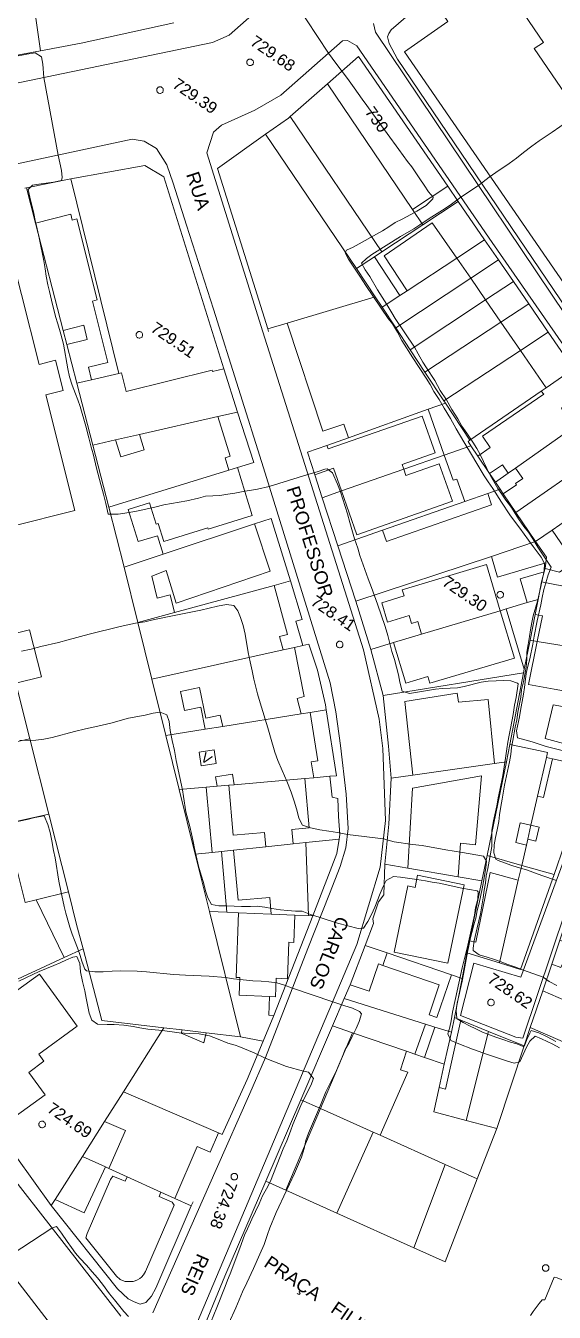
# Model space of a CAD drawing. Header units: metres. Extents: x 322294 to 7190115, y 7390841 to 10157759.
# Drawn here: x 322572.3 to 322652.3, y 7393052.7 to 7393247.5 of the extents above; entities that cross this region are included whole.
import ezdxf
from ezdxf.enums import TextEntityAlignment as Align

# ---------------------------------------------------------------- set-up
doc = ezdxf.new("R2010")
doc.units = ezdxf.units.M
doc.layers.get('0').update_dxf_attribs({"lineweight": 18})
for name, color, linetype, lineweight in [('100_SIST_VIARIO_MEIO_FIO', 1, 'Continuous', 18), ('106_PRACAS_PARQUES_TOP', 7, 'Continuous', 18), ('168_P_SIMP_PARALE_TOP', 7, 'Continuous', 18), ('206_MURO_E_MURO_ARRIMO', 7, 'Continuous', 18), ('214_PROJ_BEIRAL_EDIF', 10, 'Continuous', 18), ('600_CURVA_MESTRA', 14, 'Continuous', 18), ('602_CURVA_MESTRA_TOP', 24, 'Continuous', 18), ('604_CURVA_INTERM', 7, 'Continuous', 18), ('606_PTO_COTADO', 7, 'Continuous', 18), ('608_PTO_COTADO_INTERVIA', 1, 'Continuous', 18), ('624_SEGM_CURVA_MESTRA', 14, 'Continuous', 18)]:
    doc.layers.add(name, color=color, linetype=linetype, lineweight=lineweight)
doc.styles.add('Style-Arial', font='arial.ttf', dxfattribs={"height": 1.75})

# ---------------------------------------------------------------- blocks, each defined once
blk = doc.blocks.new('SP09')
at = {"color": 0, "linetype": 'Continuous'}
blk.add_lwpolyline([(-0.03, -0.51), (-0.14, -0.49), (-0.24, -0.46), (-0.31, -0.42), (-0.35, -0.39), (-0.42, -0.31), (-0.47, -0.24), (-0.51, -0.15), (-0.52, -0.09), (-0.52, 0.03), (-0.51, 0.11), (-0.48, 0.2), (-0.44, 0.27), (-0.4, 0.33), (-0.32, 0.39), (-0.23, 0.44), (-0.15, 0.48), (-0.1, 0.48), (-0.03, 0.48), (0.08, 0.48), (0.19, 0.44), (0.27, 0.4), (0.35, 0.32), (0.41, 0.23), (0.46, 0.11), (0.48, 0.03), (0.48, -0.03), (0.47, -0.08), (0.44, -0.21), (0.38, -0.3), (0.31, -0.38), (0.23, -0.44), (0.1, -0.49), (0.02, -0.51)], close=True, dxfattribs=at)
blk = doc.blocks.new('SP10')
at = {"color": 0, "linetype": 'Continuous'}
blk.add_lwpolyline([(-0.03, -0.51), (-0.14, -0.49), (-0.24, -0.46), (-0.31, -0.42), (-0.35, -0.39), (-0.42, -0.31), (-0.47, -0.24), (-0.51, -0.15), (-0.52, -0.09), (-0.52, 0.03), (-0.51, 0.11), (-0.48, 0.2), (-0.44, 0.27), (-0.4, 0.33), (-0.32, 0.39), (-0.23, 0.44), (-0.15, 0.48), (-0.1, 0.48), (-0.03, 0.48), (0.08, 0.48), (0.19, 0.44), (0.27, 0.4), (0.35, 0.32), (0.41, 0.23), (0.46, 0.11), (0.48, 0.03), (0.48, -0.03), (0.47, -0.08), (0.44, -0.21), (0.38, -0.3), (0.31, -0.38), (0.23, -0.44), (0.1, -0.49), (0.02, -0.51)], close=True, dxfattribs=at)

msp = doc.modelspace()

# ---------------------------------------------------------------- linework, layer by layer
at = {"layer": '100_SIST_VIARIO_MEIO_FIO', "flags": 128}
for points in [[(322473.59, 7393223.243), (322473.693, 7393222.702), (322475.142, 7393220.113), (322476.95, 7393219.326), (322536.785, 7393231.757), (322600.555, 7393244.957), (322603.055, 7393246.084), (322636.052, 7393275.236)], [(322662.918, 7393190.434), (322625.202, 7393246.518), (322624.921, 7393247.855)], [(322594.814, 7393043.156), (322622.398, 7393108.418), (322625.916, 7393120.124), (322626.7, 7393127.157), (322626.331, 7393138.079), (322625.744, 7393142.538), (322623.391, 7393153.003), (322608.154, 7393201.189), (322599.69, 7393228.282), (322600.697, 7393231.415), (322601.908, 7393232.474), (322606.955, 7393234.732), (322610.863, 7393237.018), (322620.188, 7393245.216), (322620.971, 7393245.285), (322622.355, 7393244.494), (322642.848, 7393214.704), (322669.048, 7393176.992)], [(322591.516, 7393052.627), (322601.081, 7393074.328), (322606.164, 7393085.857), (322608.555, 7393091.283), (322614.979, 7393107.817), (322618.228, 7393116.076), (322619.842, 7393120.214), (322620.709, 7393123.037), (322621.061, 7393125.977), (322620.747, 7393131.156), (322619.896, 7393138.512), (322619.209, 7393143.652), (322618.328, 7393148.008), (322608.262, 7393180.571), (322600.675, 7393204.602), (322596.609, 7393217.309), (322594.553, 7393223.656), (322593.64, 7393226.477), (322592.078, 7393228.91), (322590.192, 7393230.025), (322588.381, 7393230.328), (322537.908, 7393219.547)], [(322661.401, 7393143.029), (322652.086, 7393144.713), (322650.877, 7393139.619), (322657.178, 7393137.89)], [(322653.621, 7393120.849), (322647.216, 7393103.462), (322640.067, 7393105.592), (322638.088, 7393097.668), (322646.472, 7393094.387), (322647.49, 7393094.246), (322654.068, 7393113.765)], [(322559.625, 7393086.752), (322586.633, 7393052.106)]]:
    msp.add_lwpolyline(points, dxfattribs=at)
at = {"layer": '100_SIST_VIARIO_MEIO_FIO'}
msp.add_lwpolyline([(322444.732, 7393137.429), (322488.683, 7393142.655), (322526.914, 7393147.014), (322528.862, 7393145.986), (322529.706, 7393144.799), (322540.859, 7393100.747), (322542.134, 7393097.223), (322543.729, 7393093.831), (322545.632, 7393090.601), (322551.916, 7393082.1), (322592.913, 7393028.948), (322595.951, 7393025.632), (322604.291, 7393016.401), (322609.68, 7393009.281), (322610.278, 7393006.357), (322609.874, 7393003.402), (322609.182, 7393001.766), (322607.138, 7392999.618), (322605.1, 7392999.222), (322603.614, 7392999.362), (322602.294, 7392999.604), (322590.992, 7393005.273)], dxfattribs=at)
at = {"layer": '206_MURO_E_MURO_ARRIMO'}
for p, q in [((322627.591, 7393246.886), (322639.397, 7393257.155)), ((322594.683, 7393247.964), (322580.659, 7393244.867)), ((322627.041, 7393245.832), (322627.206, 7393246.338)), ((322627.297, 7393244.802), (322627.041, 7393245.832)), ((322627.206, 7393246.338), (322627.591, 7393246.886)), ((322580.659, 7393244.867), (322574.513, 7393243.736)), ((322628.525, 7393242.454), (322627.297, 7393244.802)), ((322668.872, 7393182.854), (322628.525, 7393242.454)), ((322590.311, 7393226.36), (322579.08, 7393224.336)), ((322593.179, 7393224.644), (322590.311, 7393226.36)), ((322579.08, 7393224.336), (322572.363, 7393222.957)), ((322602.241, 7393195.561), (322593.179, 7393224.644)), ((322572.363, 7393222.957), (322572.14, 7393222.911)), ((322637.735, 7393220.91), (322636.135, 7393223.232)), ((322641.722, 7393215.122), (322637.735, 7393220.91)), ((322643.834, 7393212.057), (322641.722, 7393215.122)), ((322646.09, 7393208.783), (322643.834, 7393212.057)), ((322648.408, 7393205.419), (322646.09, 7393208.783)), ((322651.361, 7393201.132), (322648.408, 7393205.419)), ((322608.894, 7393201.623), (322609.021, 7393201.216)), ((322655.195, 7393195.568), (322651.361, 7393201.132)), ((322606.776, 7393181.364), (322604.329, 7393189.025)), ((322617.156, 7393176.059), (322616.026, 7393179.538)), ((322619.527, 7393168.766), (322617.156, 7393176.059)), ((322612.32, 7393163.45), (322609.397, 7393172.925)), ((322614.117, 7393157.626), (322612.32, 7393163.45)), ((322624.512, 7393153.082), (322622.249, 7393160.391)), ((322613.158, 7393157.343), (322614.117, 7393157.626)), ((322614.21, 7393153.668), (322613.158, 7393157.343)), ((322615.132, 7393153.867), (322614.21, 7393153.668)), ((322616.436, 7393149.929), (322615.132, 7393153.867)), ((322626.345, 7393146.125), (322624.512, 7393153.082)), ((322617.638, 7393144.695), (322616.436, 7393149.929)), ((322627.197, 7393138.454), (322626.345, 7393146.125)), ((322617.756, 7393143.926), (322617.638, 7393144.695)), ((322619.277, 7393133.962), (322617.756, 7393143.926)), ((322627.565, 7393133.588), (322627.197, 7393138.454)), ((322651.069, 7393136.698), (322651.988, 7393136.497)), ((322618.312, 7393133.874), (322619.277, 7393133.962)), ((322618.651, 7393130.697), (322618.312, 7393133.874)), ((322627.23, 7393126.599), (322627.565, 7393133.588)), ((322619.484, 7393130.518), (322618.651, 7393130.697)), ((322619.605, 7393127.789), (322619.484, 7393130.518)), ((322619.828, 7393125.081), (322619.605, 7393127.789)), ((322626.614, 7393120.584), (322627.23, 7393126.599)), ((322619.716, 7393124.375), (322619.828, 7393125.081)), ((322619.367, 7393122.164), (322619.716, 7393124.375)), ((322615.698, 7393112.752), (322619.367, 7393122.164)), ((322626.47, 7393115.935), (322626.614, 7393120.584)), ((322624.823, 7393112.316), (322625.677, 7393114.87)), ((322625.677, 7393114.87), (322626.47, 7393115.935)), ((322609.812, 7393097.653), (322615.698, 7393112.752)), ((322623.636, 7393108.265), (322624.906, 7393111.607)), ((322624.906, 7393111.607), (322624.823, 7393112.316)), ((322651.882, 7393105.431), (322653.113, 7393109.062)), ((322621.377, 7393102.318), (322623.636, 7393108.265)), ((322639.052, 7393107.151), (322638.313, 7393103.277)), ((322637.183, 7393097.363), (322638.119, 7393096.938)), ((322613.889, 7393084.892), (322618.696, 7393096.08)), ((322647.697, 7393093.087), (322648.626, 7393095.826)), ((322576.133, 7393068.877), (322560.799, 7393090.216)), ((322608.597, 7393072.578), (322613.889, 7393084.892)), ((322602.416, 7393058.194), (322608.597, 7393072.578)), ((322586.168, 7393056.273), (322576.133, 7393068.877)), ((322597.326, 7393068.832), (322591.93, 7393056.394)), ((322597.585, 7393069.429), (322597.326, 7393068.832)), ((322596.854, 7393044.761), (322602.416, 7393058.194)), ((322587.754, 7393054.776), (322586.168, 7393056.273)), ((322591.93, 7393056.394), (322591.32, 7393055.168)), ((322588.694, 7393054.306), (322587.754, 7393054.776)), ((322589.6, 7393053.972), (322588.694, 7393054.306)), ((322591.32, 7393055.168), (322590.446, 7393054.178)), ((322590.446, 7393054.178), (322589.6, 7393053.972))]:
    msp.add_line(p, q, dxfattribs=at)
at = {"layer": '206_MURO_E_MURO_ARRIMO', "flags": 128}
for points in [[(322586.333, 7393194.853), (322579.08, 7393224.336)], [(322573.737, 7393217.624), (322572.363, 7393222.957)], [(322637.735, 7393220.91), (322632.377, 7393217.375)], [(322641.722, 7393215.122), (322637.497, 7393212.335)], [(322639.61, 7393209.271), (322643.834, 7393212.057)], [(322646.09, 7393208.783), (322641.867, 7393205.997)], [(322644.186, 7393202.634), (322648.408, 7393205.419)], [(322578.478, 7393199.23), (322577.923, 7393201.382)], [(322651.361, 7393201.132), (322647.141, 7393198.348)], [(322617.829, 7393183.972), (322621.114, 7393185.142)], [(322604.302, 7393180.602), (322606.776, 7393181.364)], [(322635.622, 7393182.517), (322629.489, 7393180.372)], [(322643.353, 7393178.398), (322645.284, 7393179.759)], [(322620.058, 7393177.074), (322617.156, 7393176.059)], [(322626.284, 7393171.129), (322638.725, 7393175.48)], [(322609.397, 7393172.925), (322606.9, 7393172.097)], [(322612.32, 7393163.45), (322609.847, 7393162.773)], [(322644.076, 7393158.942), (322644.996, 7393159.218)], [(322612.931, 7393153.382), (322614.21, 7393153.668)], [(322624.512, 7393153.082), (322627.932, 7393154.106)], [(322649.691, 7393154.292), (322648.594, 7393154.471)], [(322647.626, 7393149.548), (322647.732, 7393150.085)], [(322647.626, 7393149.548), (322626.345, 7393146.125)], [(322645.55, 7393138.671), (322647.626, 7393149.548)], [(322615.303, 7393143.535), (322617.756, 7393143.926)], [(322643.231, 7393135.828), (322645.016, 7393136.083)], [(322603.003, 7393132.519), (322601.222, 7393132.361)], [(322618.312, 7393133.874), (322615.867, 7393133.658)], [(322627.565, 7393133.588), (322630.832, 7393134.055)], [(322648.723, 7393126.453), (322648.24, 7393124.339)], [(322603.724, 7393122.7), (322601.875, 7393122.507)], [(322619.716, 7393124.375), (322614.659, 7393123.845)], [(322626.614, 7393120.584), (322630.088, 7393119.978)], [(322641.293, 7393118.023), (322642.083, 7393121.855)], [(322637.727, 7393118.646), (322641.293, 7393118.023)], [(322641.293, 7393118.023), (322639.427, 7393108.969)], [(322615.061, 7393112.778), (322615.698, 7393112.752)], [(322580.939, 7393107.726), (322583.801, 7393096.891), (322593.162, 7393095.786)], [(322626.973, 7393107.131), (322623.636, 7393108.265)], [(322578.081, 7393106.412), (322567.465, 7393101.532)], [(322595.92, 7393095.46), (322599.589, 7393095.027)], [(322631.179, 7393091.789), (322632.607, 7393091.298)], [(322634.825, 7393086.74), (322635.608, 7393090.266)], [(322613.889, 7393084.892), (322616.864, 7393083.561)], [(322580.844, 7393076.321), (322584.204, 7393081.63)], [(322643.546, 7393080.556), (322640.601, 7393072.943)], [(322625.895, 7393079.521), (322635.746, 7393075.115)], [(322584.358, 7393074.724), (322584.861, 7393074.495)], [(322611.622, 7393071.217), (322608.597, 7393072.578)], [(322594.839, 7393069.962), (322597.326, 7393068.832)], [(322576.133, 7393068.877), (322576.725, 7393069.813)], [(322631.018, 7393062.487), (322619.333, 7393067.746)]]:
    msp.add_lwpolyline(points, dxfattribs=at)
at = {"layer": '214_PROJ_BEIRAL_EDIF', "flags": 128}
for points in [[(322556.978, 7393249.4), (322565.951, 7393251.273), (322564.818, 7393256.476), (322556.051, 7393255.229), (322555.95, 7393255.866), (322554.859, 7393264.686), (322554.938, 7393266.767), (322559.858, 7393267.389), (322560.25, 7393264.994), (322567.769, 7393266.358), (322567.044, 7393272.344), (322570.199, 7393273.093), (322572.91, 7393254.643), (322574.513, 7393243.736), (322558.352, 7393240.761)], [(322643.939, 7393254.868), (322635.497, 7393249.136), (322636.16, 7393248.133), (322629.576, 7393243.561), (322665.341, 7393191.676), (322678.8, 7393200.81), (322649.233, 7393244.053), (322650.639, 7393244.964)], [(322617.924, 7393238.703), (322630.795, 7393219.71), (322636.135, 7393223.232), (322622.627, 7393242.837)], [(322630.795, 7393219.71), (322617.924, 7393238.703), (322612.3, 7393233.76), (322626.175, 7393213.284), (322632.377, 7393217.375)], [(322625.034, 7393212.532), (322626.175, 7393213.284), (322612.3, 7393233.76), (322612.047, 7393233.538), (322608.572, 7393231.073), (322622.339, 7393210.754)], [(322611.82, 7393202.495), (322608.894, 7393201.623), (322601.299, 7393225.914), (322608.572, 7393231.073), (322622.339, 7393210.754), (322625.167, 7393206.468)], [(322582.22, 7393193.9), (322579.985, 7393193.382), (322578.478, 7393199.23), (322581.573, 7393200.007), (322581.032, 7393202.163), (322577.923, 7393201.382), (322573.737, 7393217.624), (322579.068, 7393218.962), (322579.286, 7393218.091), (322579.991, 7393218.268), (322583.069, 7393206.007), (322582.369, 7393205.831), (322584.701, 7393196.539), (322581.743, 7393195.796)], [(322568.967, 7393217.417), (322559.192, 7393214.963), (322570.05, 7393171.707), (322579.671, 7393174.123), (322575.283, 7393191.605), (322577.933, 7393192.27), (322576.779, 7393196.864), (322574.283, 7393196.237)], [(322630.006, 7393207.394), (322637.497, 7393212.335), (322633.803, 7393217.692), (322626.503, 7393212.66)], [(322626.208, 7393204.889), (322628.903, 7393206.667), (322625.034, 7393212.532), (322622.339, 7393210.754), (322625.167, 7393206.468)], [(322637.497, 7393212.335), (322630.006, 7393207.394), (322628.903, 7393206.667), (322626.208, 7393204.889), (322628.258, 7393201.783), (322639.61, 7393209.271)], [(322641.867, 7393205.997), (322639.61, 7393209.271), (322628.258, 7393201.783), (322630.447, 7393198.464)], [(322633.2, 7393189.443), (322621.114, 7393185.142), (322620.401, 7393187.181), (322617.214, 7393186.145), (322611.82, 7393202.495), (322625.167, 7393206.468), (322626.208, 7393204.889), (322628.258, 7393201.783), (322630.447, 7393198.464), (322632.696, 7393195.054), (322635.561, 7393190.71), (322635.789, 7393190.365)], [(322641.867, 7393205.997), (322644.186, 7393202.634), (322632.696, 7393195.054), (322630.447, 7393198.464)], [(322647.141, 7393198.348), (322644.186, 7393202.634), (322632.696, 7393195.054), (322635.561, 7393190.71)], [(322647.141, 7393198.348), (322651.031, 7393192.706), (322650.305, 7393192.207), (322639.482, 7393184.766), (322635.789, 7393190.365), (322635.561, 7393190.71)], [(322586.333, 7393194.853), (322582.22, 7393193.9), (322579.985, 7393193.382), (322582.4, 7393184.011), (322585.843, 7393184.798), (322589.485, 7393185.631), (322601.359, 7393188.346), (322604.329, 7393189.025), (322602.241, 7393195.561), (322600.543, 7393195.143), (322600.495, 7393195.342), (322587.447, 7393192.132), (322586.753, 7393194.956)], [(322645.284, 7393179.759), (322646.399, 7393180.545), (322655.306, 7393186.824), (322653.382, 7393189.623), (322657.392, 7393192.379), (322655.195, 7393195.568), (322651.031, 7393192.706), (322650.305, 7393192.207), (322650.69, 7393191.713), (322641.405, 7393185.384), (322642.581, 7393183.63), (322640.693, 7393182.364), (322642.483, 7393179.695), (322644.444, 7393181.01)], [(322633.2, 7393189.443), (322635.789, 7393190.365), (322639.482, 7393184.766), (322639.208, 7393184.578), (322639.646, 7393183.924), (322635.622, 7393182.517)], [(322603.025, 7393180.209), (322584.825, 7393174.603), (322582.4, 7393184.011), (322585.843, 7393184.798), (322586.637, 7393182.22), (322590.198, 7393183.317), (322589.485, 7393185.631), (322601.359, 7393188.346), (322603.216, 7393182.32), (322602.447, 7393182.083)], [(322616.026, 7393179.538), (322614.921, 7393182.937), (322617.829, 7393183.972), (322618.017, 7393183.435), (322632.276, 7393188.422), (322634.231, 7393182.832), (322629.239, 7393181.087), (322629.489, 7393180.372), (322620.058, 7393177.074), (322618.851, 7393180.526)], [(322658.484, 7393182.201), (322646.469, 7393173.808), (322644.545, 7393176.641), (322646.539, 7393178.013), (322646.406, 7393178.206), (322647.493, 7393178.955), (322646.399, 7393180.545), (322655.306, 7393186.824)], [(322651.927, 7393171.151), (322654.278, 7393172.769), (322661.186, 7393177.523), (322665.556, 7393180.53), (322662.481, 7393184.993), (322658.484, 7393182.201), (322646.469, 7393173.808), (322649.436, 7393169.436)], [(322635.622, 7393182.517), (322636.962, 7393178.685), (322637.534, 7393178.885), (322638.725, 7393175.48), (322642.186, 7393176.69), (322644.066, 7393177.348), (322643.353, 7393178.398), (322642.483, 7393179.695), (322640.693, 7393182.364), (322639.646, 7393183.924)], [(322620.058, 7393177.074), (322629.489, 7393180.372), (322629.818, 7393179.432), (322634.858, 7393181.194), (322636.843, 7393175.517), (322622.373, 7393170.456)], [(322593.047, 7393167.507), (322587.157, 7393165.555), (322584.825, 7393174.603), (322603.025, 7393180.209), (322604.302, 7393180.602), (322606.532, 7393173.361), (322599.869, 7393171.309), (322599.817, 7393171.477), (322593.157, 7393169.425), (322592.32, 7393172.143), (322592.014, 7393172.049), (322591.018, 7393175.285), (322587.789, 7393174.291), (322589.295, 7393169.401), (322592.189, 7393170.292)], [(322644.066, 7393177.348), (322644.545, 7393176.641), (322646.469, 7393173.808), (322649.436, 7393169.436), (322642.767, 7393167.128), (322622.249, 7393160.391), (322619.527, 7393168.766), (322626.284, 7393171.129), (322626.881, 7393169.423), (322642.783, 7393174.984), (322642.186, 7393176.69)], [(322594.774, 7393158.653), (322594.108, 7393161.348), (322592.154, 7393160.865), (322591.337, 7393164.172), (322593.499, 7393165.011), (322595.043, 7393160.078), (322609.258, 7393164.941), (322606.9, 7393172.097), (322593.047, 7393167.507), (322587.157, 7393165.555), (322589.239, 7393157.14)], [(322655.24, 7393166.338), (322657.552, 7393168.013), (322664.344, 7393172.934), (322667.37, 7393168.538), (322665.113, 7393161.7), (322664.51, 7393161.804), (322664.352, 7393160.544), (322650.335, 7393163.317), (322650.735, 7393164.838), (322650.87, 7393165.352), (322653.06, 7393164.758)], [(322650.97, 7393166.208), (322651.067, 7393167.034), (322649.436, 7393169.436), (322642.767, 7393167.128), (322643.695, 7393164.029)], [(322649.436, 7393169.436), (322651.927, 7393171.151), (322655.24, 7393166.338), (322653.06, 7393164.758), (322650.87, 7393165.352), (322650.97, 7393166.208), (322651.067, 7393167.034)], [(322644.076, 7393158.942), (322632.191, 7393155.382), (322631.61, 7393157.319), (322630.636, 7393157.028), (322630.286, 7393158.196), (322627.035, 7393157.222), (322626.155, 7393160.158), (322629.536, 7393161.171), (322629.252, 7393162.12), (322641.982, 7393165.933)], [(322648.168, 7393160.168), (322647.095, 7393163.747), (322650.735, 7393164.838), (322650.335, 7393163.317), (322649.813, 7393160.66)], [(322594.774, 7393158.653), (322609.847, 7393162.773), (322611.876, 7393155.349), (322610.661, 7393155.017), (322611.213, 7393152.999), (322591.358, 7393148.569), (322589.239, 7393157.14)], [(322649.691, 7393154.292), (322650.483, 7393158.146), (322649.363, 7393158.377), (322649.813, 7393160.66), (322650.335, 7393163.317), (322664.352, 7393160.544), (322665.966, 7393160.225), (322665.023, 7393157.482), (322661.564, 7393158.195), (322661.257, 7393155.616), (322664.198, 7393155.086), (322663.168, 7393152.094)], [(322648.594, 7393154.471), (322647.732, 7393150.085), (322644.996, 7393159.218), (322648.168, 7393160.168), (322649.813, 7393160.66), (322649.363, 7393158.377)], [(322627.932, 7393154.106), (322632.191, 7393155.382), (322644.076, 7393158.942), (322646.22, 7393151.783), (322633.436, 7393147.954), (322633.132, 7393148.968), (322629.772, 7393147.962)], [(322570.783, 7393147.982), (322569.003, 7393155.069), (322572.852, 7393156.035), (322574.631, 7393148.948)], [(322649.691, 7393154.292), (322648.352, 7393147.782), (322652.238, 7393147.062), (322660.898, 7393145.499), (322663.168, 7393152.094)], [(322599.435, 7393141.003), (322598.747, 7393144.325), (322596.312, 7393143.821), (322595.71, 7393146.729), (322598.55, 7393147.317), (322599.51, 7393142.681), (322601.716, 7393143.137), (322602.07, 7393141.423), (322613.958, 7393143.32), (322613.323, 7393145.643), (322614.398, 7393145.937), (322612.931, 7393153.382), (322611.213, 7393152.999), (322591.358, 7393148.569), (322593.464, 7393140.05)], [(322643.231, 7393135.828), (322630.832, 7393134.055), (322629.628, 7393145.184), (322637.589, 7393146.464), (322637.751, 7393145.088), (322642.264, 7393145.486)], [(322599.435, 7393141.003), (322602.07, 7393141.423), (322613.958, 7393143.32), (322615.303, 7393143.535), (322616.47, 7393136.221), (322615.483, 7393136.063), (322615.867, 7393133.658), (322614.516, 7393133.538), (322603.797, 7393132.589), (322603.544, 7393134.177), (322600.997, 7393133.77), (322601.222, 7393132.361), (322599.587, 7393132.217), (322595.49, 7393131.854), (322593.464, 7393140.05)], [(322545.446, 7393133.624), (322551.014, 7393134.823), (322556.387, 7393135.981), (322572.903, 7393139.539), (322575.76, 7393128.16), (322569.187, 7393126.672), (322567.055, 7393126.19), (322566.651, 7393127.972), (322555.109, 7393125.359), (322555.513, 7393123.577), (322548.873, 7393122.074), (322548.405, 7393124.139), (322547.632, 7393123.964)], [(322648.038, 7393123.456), (322647.335, 7393120.387), (322642.083, 7393121.855), (322645.016, 7393136.083), (322645.55, 7393138.671), (322650.106, 7393137.732), (322651.235, 7393137.499), (322651.069, 7393136.698), (322649.734, 7393130.865), (322648.723, 7393126.453), (322647.111, 7393126.822), (322646.425, 7393123.826)], [(322600.764, 7393137.892), (322598.506, 7393137.532), (322598.838, 7393135.45), (322601.096, 7393135.811)], [(322648.723, 7393126.453), (322649.734, 7393130.865), (322650.651, 7393130.655), (322651.988, 7393136.497), (322657.994, 7393135.186), (322653.824, 7393123.546), (322652.226, 7393119.02), (322647.335, 7393120.387), (322648.038, 7393123.456), (322648.24, 7393124.339), (322649.491, 7393124.053), (322649.974, 7393126.166)], [(322597.904, 7393122.091), (322595.49, 7393131.854), (322599.587, 7393132.217), (322600.46, 7393122.358)], [(322614.516, 7393133.538), (322603.797, 7393132.589), (322603.003, 7393132.519), (322603.673, 7393124.944), (322608.411, 7393125.363), (322608.602, 7393123.211), (322612.73, 7393123.643), (322612.536, 7393125.829), (322615.178, 7393126.063)], [(322637.727, 7393118.646), (322630.088, 7393119.978), (322630.789, 7393132.085), (322641.242, 7393133.959), (322640.335, 7393123.493), (322638.052, 7393123.726)], [(322573.852, 7393115.172), (322578.719, 7393116.379), (322575.76, 7393128.16), (322569.187, 7393126.672), (322572.157, 7393114.752)], [(322600.46, 7393122.358), (322597.904, 7393122.091), (322600.055, 7393113.388), (322602.692, 7393113.281), (322601.875, 7393122.507)], [(322609.413, 7393113.008), (322612.99, 7393112.862), (322615.061, 7393112.778), (322614.659, 7393123.845), (322612.73, 7393123.643), (322608.602, 7393123.211), (322603.724, 7393122.7), (322604.395, 7393115.117), (322609.189, 7393115.542)], [(322663.922, 7393122.2), (322662.468, 7393118.406), (322656.926, 7393103.945), (322655.163, 7393099.347), (322650.513, 7393101.392), (322651.882, 7393105.431), (322653.265, 7393104.901), (322653.44, 7393105.359), (322654.693, 7393104.879), (322655.889, 7393107.998), (322653.113, 7393109.062), (322658.294, 7393124.347)], [(322638.627, 7393117.454), (322636.176, 7393105.566), (322628.038, 7393107.244), (322630.104, 7393117.267), (322631.202, 7393117.04), (322631.587, 7393118.905)], [(322639.427, 7393108.969), (322640.394, 7393108.77), (322642.562, 7393119.293), (322646.822, 7393118.148), (322643.954, 7393105.619), (322639.052, 7393107.151)], [(322646.822, 7393118.148), (322643.954, 7393105.619), (322647.142, 7393104.623), (322652.226, 7393119.02), (322647.335, 7393120.387)], [(322580.939, 7393107.726), (322579.966, 7393111.411), (322578.719, 7393116.379), (322573.852, 7393115.172), (322578.081, 7393106.412)], [(322609.154, 7393100.535), (322609.038, 7393097.684), (322609.812, 7393097.653), (322608.185, 7393093.765), (322604.745, 7393094.418), (322600.055, 7393113.388), (322602.692, 7393113.281), (322604.489, 7393113.208), (322604.091, 7393103.413), (322604.686, 7393103.389), (322604.578, 7393100.721)], [(322609.154, 7393100.535), (322604.578, 7393100.721), (322604.686, 7393103.389), (322604.091, 7393103.413), (322604.489, 7393113.208), (322609.413, 7393113.008), (322612.99, 7393112.862), (322612.821, 7393108.705), (322612.086, 7393108.734), (322611.863, 7393103.231), (322610.18, 7393103.299), (322610.067, 7393100.498)], [(322636.73, 7393103.815), (322634.51, 7393097.358), (322633.308, 7393097.771), (322634.866, 7393102.302), (322626.322, 7393105.239), (322626.973, 7393107.131)], [(322626.322, 7393105.239), (322634.866, 7393102.302), (322633.308, 7393097.771), (322634.51, 7393097.358), (322636.73, 7393103.815), (322638.313, 7393103.277), (322637.183, 7393097.363), (322636.686, 7393095.123), (322634.191, 7393095.905), (322632.749, 7393096.356), (322620.468, 7393100.204), (322621.377, 7393102.318), (322624.23, 7393101.337), (322625.651, 7393105.47)], [(322558.48, 7393097.402), (322567.465, 7393101.532), (322568.702, 7393099.823), (322574.342, 7393103.905), (322580.044, 7393096.028), (322574.226, 7393091.816), (322575.018, 7393090.722), (322572.706, 7393089.048), (322575.176, 7393085.636), (322570.638, 7393082.351), (322567.354, 7393086.886), (322566.408, 7393086.201), (322560.798, 7393093.952), (322560.916, 7393094.037)], [(322648.626, 7393095.826), (322650.513, 7393101.392), (322655.163, 7393099.347), (322656.309, 7393098.843), (322653.964, 7393093.506)], [(322621.736, 7393095.035), (322629.887, 7393092.233), (322631.179, 7393091.789), (322632.749, 7393096.356), (322620.468, 7393100.204), (322618.696, 7393096.08)], [(322599.589, 7393095.027), (322599.194, 7393093.51), (322595.766, 7393094.985), (322595.92, 7393095.46), (322593.162, 7393095.786), (322587.04, 7393086.111), (322601.458, 7393079.874), (322601.983, 7393079.647), (322605.759, 7393087.97), (322608.185, 7393093.765), (322604.745, 7393094.418)], [(322632.607, 7393091.298), (322634.191, 7393095.905), (322636.686, 7393095.123), (322635.608, 7393090.266)], [(322634.825, 7393086.74), (322635.807, 7393086.522), (322638.119, 7393096.938), (322642.324, 7393095.247), (322638.931, 7393081.778), (322634.013, 7393083.08)], [(322647.697, 7393093.087), (322643.659, 7393080.85), (322643.546, 7393080.556), (322638.931, 7393081.778), (322642.324, 7393095.247)], [(322616.864, 7393083.561), (322624.837, 7393079.995), (322625.895, 7393079.521), (322630.123, 7393089.059), (322628.965, 7393089.441), (322629.887, 7393092.233), (322621.736, 7393095.035)], [(322587.04, 7393086.111), (322584.204, 7393081.63), (322587.357, 7393080.266), (322584.861, 7393074.495), (322587.605, 7393073.249), (322592.716, 7393070.926), (322594.839, 7393069.962), (322598.232, 7393077.806), (322600.196, 7393076.957), (322601.458, 7393079.874)], [(322616.864, 7393083.561), (322611.622, 7393071.217), (322619.333, 7393067.746), (322624.837, 7393079.995)], [(322576.725, 7393069.813), (322580.844, 7393076.321), (322584.358, 7393074.724), (322581.11, 7393067.766)], [(322640.601, 7393072.943), (322635.736, 7393060.363), (322631.018, 7393062.487), (322635.746, 7393075.115)], [(322592.716, 7393070.926), (322587.605, 7393073.249), (322587.325, 7393072.594), (322586.785, 7393072.764), (322585.424, 7393073.346), (322585.068, 7393072.825), (322581.566, 7393064.648), (322581.344, 7393063.976), (322586.003, 7393058.212), (322586.548, 7393057.677), (322587.14, 7393057.415), (322587.29, 7393057.388), (322587.626, 7393057.359), (322588.1, 7393057.36), (322588.504, 7393057.4), (322588.82, 7393057.493), (322589.188, 7393057.639), (322589.511, 7393057.846), (322589.773, 7393058.048), (322590.081, 7393058.401), (322590.247, 7393058.626), (322590.406, 7393058.917), (322594.706, 7393068.94), (322594.438, 7393069.397), (322592.434, 7393070.267)]]:
    msp.add_lwpolyline(points, close=True, dxfattribs=at)
for points in [[(322570.783, 7393147.982), (322572.903, 7393139.539), (322556.387, 7393135.981)], [(322648.683, 7393052.235), (322649.09, 7393052.855), (322649.519, 7393053.459), (322649.972, 7393054.046), (322650.446, 7393054.616), (322650.848, 7393054.619), (322652.273, 7393058.041), (322652.707, 7393057.931), (322658.332, 7393055.554), (322660.932, 7393054.456), (322661.228, 7393054.01), (322660.075, 7393051.279)]]:
    msp.add_lwpolyline(points, dxfattribs=at)
at = {"layer": '600_CURVA_MESTRA', "elevation": 730, "flags": 128}
msp.add_lwpolyline([(322623.879, 7393235.442), (322623.205, 7393236.384), (322621.95, 7393238.091), (322620.944, 7393239.535), (322619.205, 7393241.833), (322618.087, 7393243.368), (322611.452, 7393253.502)], dxfattribs=at)
at = {"layer": '600_CURVA_MESTRA'}
for points, elevation in [([(322652.608, 7393118.101), (322650.395, 7393118.857), (322648.053, 7393119.697), (322646.812, 7393120.06), (322645.683, 7393120.417), (322643.779, 7393121.123), (322643.432, 7393121.302), (322643.131, 7393122.297), (322643.176, 7393123.503), (322643.362, 7393124.607), (322643.619, 7393125.768), (322643.875, 7393127.047), (322643.978, 7393128.057), (322644.175, 7393129.278), (322644.394, 7393130.413), (322644.75, 7393132.506), (322645.464, 7393136.04), (322645.715, 7393137.182), (322645.81, 7393138.255), (322645.973, 7393139.306), (322646.347, 7393141.308), (322646.579, 7393142.405), (322646.741, 7393143.566), (322646.927, 7393144.589), (322647.189, 7393145.874), (322647.327, 7393146.981), (322647.591, 7393148.174), (322647.996, 7393150.387), (322648.128, 7393151.609), (322648.134, 7393152.656), (322648.31, 7393153.824), (322648.536, 7393155.023), (322648.679, 7393156.052), (322648.867, 7393157.143), (322649.083, 7393158.165), (322649.702, 7393160.388), (322650.207, 7393162.619), (322650.459, 7393163.817), (322650.724, 7393164.944), (322650.807, 7393166.102), (322650.288, 7393167.026), (322649.675, 7393167.838), (322649.085, 7393168.661), (322648.361, 7393169.609), (322647.028, 7393171.466), (322646.22, 7393172.524), (322645.56, 7393173.452), (322644.274, 7393175.379), (322642.945, 7393177.453), (322642.255, 7393178.455), (322641.647, 7393179.373), (322640.412, 7393181.494), (322639.866, 7393182.343), (322638.559, 7393184.536), (322637.418, 7393186.504), (322636.554, 7393188.064), (322635.613, 7393189.591), (322634.833, 7393190.947), (322634.024, 7393192.148), (322633.458, 7393193.185), (322632.89, 7393194.129), (322630.836, 7393197.232), (322629.178, 7393199.879), (322628.546, 7393201.108), (322627.771, 7393202.358), (322627.125, 7393203.177), (322623.745, 7393208.165), (322622.842, 7393209.572), (322621.142, 7393212.146), (322620.604, 7393213.109), (322620.822, 7393213.544), (322621.806, 7393214.01), (322626.244, 7393216.48), (322627.226, 7393217.083), (322628.185, 7393217.712), (322629.233, 7393218.228), (322630.566, 7393218.924), (322631.452, 7393219.441), (322632.849, 7393220.298), (322633.897, 7393221.282), (322633.938, 7393221.582), (322633.232, 7393222.378), (322632.57, 7393223.366), (322631.895, 7393224.33), (322630.684, 7393226.136), (322630.067, 7393226.935), (322628.745, 7393228.782), (322626.957, 7393231.191)], 730), ([(322571.229, 7393102.878), (322572.365, 7393103.4), (322573.328, 7393103.865), (322574.305, 7393104.307), (322576.488, 7393105.231), (322577.448, 7393105.62), (322578.409, 7393106.106), (322579.389, 7393106.502), (322580.01, 7393106.58), (322580.448, 7393105.545), (322580.544, 7393104.267), (322580.835, 7393102.802), (322581.195, 7393101.395), (322581.432, 7393100.298), (322581.881, 7393097.983), (322582.263, 7393096.936), (322583.105, 7393096.334), (322584.566, 7393096.294), (322585.636, 7393096.287), (322587.109, 7393096.185), (322588.523, 7393095.991), (322589.55, 7393095.79), (322590.729, 7393095.596), (322592.958, 7393095.36), (322595.47, 7393095.042), (322597.021, 7393094.91), (322598.497, 7393094.882), (322600.08, 7393094.557), (322601.395, 7393094.055), (322602.869, 7393093.453), (322603.937, 7393093.157), (322604.5, 7393092.975), (322606.862, 7393091.979), (322608.523, 7393091.208), (322611.73, 7393089.951), (322614.296, 7393089.247), (322615.065, 7393089.099), (322615.815, 7393088.127), (322615.431, 7393087.051), (322614.392, 7393085.101), (322613.913, 7393084.047), (322612.683, 7393081.166), (322612.328, 7393080.146), (322611.77, 7393078.68), (322611.234, 7393077.453), (322609.304, 7393072.573), (322608.714, 7393071.417), (322608.115, 7393070.327), (322607.586, 7393069.133), (322606.491, 7393066.82), (322605.832, 7393065.335), (322605.394, 7393064.397), (322604.649, 7393062.449), (322603.213, 7393058.548), (322602.811, 7393057.582), (322602.468, 7393056.64), (322601.189, 7393053.429), (322599.845, 7393050.133)], 725)]:
    msp.add_lwpolyline(points, dxfattribs=dict(at, elevation=elevation))
at = {"layer": '604_CURVA_INTERM'}
for points, elevation in [([(322568.781, 7393242.521), (322572.42, 7393243.196), (322573.667, 7393243.399), (322574.626, 7393242.805), (322574.839, 7393241.708), (322574.991, 7393239.665), (322577.191, 7393227.938), (322577.648, 7393225.579), (322577.776, 7393224.545), (322577.649, 7393224.106), (322576.465, 7393223.82), (322574.248, 7393223.549), (322573.263, 7393223.355), (322572.621, 7393222.699), (322572.857, 7393221.574), (322573.462, 7393219.104), (322573.662, 7393218.05), (322573.996, 7393216.746), (322574.294, 7393215.424), (322574.977, 7393211.894), (322575.189, 7393210.696), (322575.357, 7393209.599), (322575.617, 7393208.279), (322575.842, 7393207.25), (322576.148, 7393205.957), (322576.783, 7393203.474), (322577.128, 7393202.38), (322577.595, 7393200.818), (322577.954, 7393199.321), (322578.646, 7393195.565), (322578.906, 7393194.342), (322579.278, 7393193.095), (322579.774, 7393191.802), (322580.159, 7393190.866), (322580.513, 7393189.844), (322581.351, 7393186.895), (322581.823, 7393185.141), (322582.177, 7393183.71), (322582.472, 7393182.688), (322582.988, 7393180.52), (322583.613, 7393178.04), (322584.035, 7393176.58), (322584.398, 7393175.18), (322584.756, 7393173.573), (322586.228, 7393173.553), (322587.933, 7393173.817), (322589.293, 7393174.068), (322591.781, 7393174.617), (322593.162, 7393174.95), (322596.661, 7393175.602), (322598.415, 7393176.006), (322599.472, 7393176.271), (322600.602, 7393176.362), (322601.639, 7393176.376), (322602.832, 7393176.564), (322603.898, 7393176.755), (322605.15, 7393177.013), (322607.334, 7393177.36), (322609.13, 7393177.762), (322614.983, 7393179.592), (322616.516, 7393180.015), (322617.516, 7393180.389), (322617.902, 7393180.441), (322618.678, 7393179.802), (322619.452, 7393178.113), (322619.919, 7393176.924), (322620.971, 7393173.605), (322621.315, 7393172.302), (322622.034, 7393169.847), (322622.519, 7393168.427), (322622.823, 7393167.288), (322624.07, 7393163.745), (322624.595, 7393162.441), (322625.505, 7393159.932), (322626.676, 7393156.528), (322627.053, 7393155.2), (322627.679, 7393152.785), (322628.056, 7393151.57), (322628.668, 7393149.225), (322628.911, 7393148.101), (322629.238, 7393146.75), (322630.359, 7393146.42), (322634.278, 7393147.067), (322635.339, 7393147.167), (322636.502, 7393147.232), (322637.637, 7393147.252), (322638.624, 7393147.446), (322641.182, 7393148.125), (322642.256, 7393148.279), (322643.493, 7393148.318), (322644.52, 7393148.377), (322645.709, 7393148.337), (322646.719, 7393147.97), (322646.776, 7393147.857), (322646.483, 7393145.797), (322646.227, 7393144.654), (322646.043, 7393143.231), (322645.861, 7393142.174), (322645.632, 7393141.106), (322645.46, 7393140.078), (322645.259, 7393139.042), (322645.093, 7393138.042), (322644.894, 7393136.612), (322644.472, 7393134.014), (322644.039, 7393131.756), (322643.781, 7393130.626), (322643.568, 7393129.383), (322643.073, 7393127.118), (322642.803, 7393125.695), (322642.837, 7393124.488), (322642.805, 7393123.25), (322642.206, 7393119.929), (322641.931, 7393118.784), (322641.845, 7393117.694), (322641.659, 7393116.638), (322641.5, 7393115.457), (322641.312, 7393114.235), (322641.089, 7393113.073), (322640.609, 7393110.917), (322640.146, 7393108.948), (322639.978, 7393107.841), (322639.997, 7393107.503), (322640.895, 7393106.86), (322642.084, 7393106.464), (322643.09, 7393106.168), (322644.054, 7393105.84), (322645.228, 7393105.38), (322646.314, 7393104.998), (322647.6, 7393104.504), (322650.592, 7393103.449), (322651.503, 7393102.822), (322652.641, 7393102.203)], 729), ([(322654.277, 7393233.017), (322651.965, 7393231.416), (322649.991, 7393230.08), (322648.888, 7393229.279), (322647.628, 7393228.325), (322646.523, 7393227.461), (322645.44, 7393226.662), (322643.435, 7393225.268), (322642.387, 7393224.564), (322640.783, 7393223.349), (322638.138, 7393221.55), (322636.51, 7393220.339), (322635.343, 7393219.575), (322633.71, 7393218.597), (322632.863, 7393218.045), (322631.894, 7393217.363), (322630.982, 7393216.752), (322628.991, 7393215.585), (322624.665, 7393212.894), (322623.831, 7393212.276), (322623.06, 7393211.584), (322623.636, 7393210.575), (322624.341, 7393209.527), (322625.507, 7393207.526), (322626.199, 7393206.404), (322626.939, 7393205.291), (322627.653, 7393204.034), (322628.188, 7393203.188), (322631.087, 7393198.866), (322631.645, 7393197.831), (322632.35, 7393196.572), (322632.929, 7393195.735), (322634.165, 7393193.818), (322634.981, 7393192.284), (322635.947, 7393190.864), (322636.758, 7393189.401), (322637.645, 7393187.988), (322638.275, 7393186.886), (322639.027, 7393185.803), (322639.92, 7393184.454), (322640.534, 7393183.484), (322641.042, 7393182.615), (322641.564, 7393181.559), (322642.066, 7393180.469), (322642.55, 7393179.469), (322643.722, 7393177.468), (322644.32, 7393176.602), (322644.933, 7393175.677), (322645.776, 7393174.566), (322646.35, 7393173.638), (322646.973, 7393172.687), (322647.661, 7393171.708), (322648.366, 7393170.823), (322649.023, 7393169.811), (322649.759, 7393168.577), (322650.378, 7393167.67), (322651.774, 7393165.555), (322651.362, 7393164.352), (322650.978, 7393163.145), (322650.689, 7393162.146), (322650.43, 7393160.963), (322650.222, 7393159.822), (322649.693, 7393157.405), (322649.218, 7393155.101), (322649.006, 7393153.887), (322648.55, 7393151.673), (322648.259, 7393150.538), (322648.023, 7393149.45), (322647.76, 7393147.333), (322647.612, 7393146.324), (322647.415, 7393145.18), (322647.216, 7393144.157), (322646.989, 7393142.87), (322646.554, 7393140.756), (322646.701, 7393139.721), (322647.792, 7393139.417), (322648.909, 7393139.078), (322651.044, 7393138.372), (322653.443, 7393137.775)], 731)]:
    msp.add_lwpolyline(points, dxfattribs=dict(at, elevation=elevation))
at = {"layer": '604_CURVA_INTERM', "flags": 128}
for points, elevation in [([(322652.503, 7393093.733), (322651.203, 7393094.412), (322649.917, 7393095.045), (322648.761, 7393095.402), (322648.584, 7393094.983), (322648.136, 7393094.046), (322647.738, 7393093.055), (322647.579, 7393092.966), (322646.618, 7393093.363), (322645.636, 7393093.619), (322644.499, 7393094.025), (322643.433, 7393094.382), (322641.385, 7393095.136), (322640.372, 7393095.613), (322639.435, 7393096.103), (322638.467, 7393096.571), (322637.579, 7393097.146), (322637.53, 7393097.274), (322637.393, 7393098.384), (322637.55, 7393099.585), (322637.823, 7393100.579), (322638.06, 7393101.765), (322638.31, 7393102.833), (322638.537, 7393103.938), (322639.125, 7393107.22), (322639.357, 7393108.207), (322639.545, 7393109.198), (322639.784, 7393110.242), (322640.112, 7393111.397), (322640.375, 7393112.398), (322640.589, 7393113.534), (322640.903, 7393114.656), (322641.351, 7393116.825), (322641.558, 7393117.922), (322641.884, 7393120.037), (322641.985, 7393121.047), (322641.528, 7393121.796), (322638.369, 7393122.342), (322635.843, 7393122.716), (322632.266, 7393123.374), (322630.827, 7393123.546), (322628.027, 7393123.947), (322626.394, 7393124.418), (322620.95, 7393125.047), (322619.44, 7393125.366), (322618.128, 7393125.587), (322616.793, 7393125.786), (322615.377, 7393126.073), (322614.177, 7393126.487), (322613.602, 7393127.557), (322613.346, 7393128.607), (322612.926, 7393129.977), (322612.416, 7393131.483), (322611.796, 7393133.12), (322611.096, 7393134.77), (322610.425, 7393136.271), (322609.979, 7393137.519), (322609.295, 7393139.793), (322608.896, 7393141.189), (322607.721, 7393144.991), (322607.317, 7393146.368), (322606.805, 7393148.567), (322606.536, 7393149.826), (322606.211, 7393151.191), (322605.916, 7393152.612), (322605.456, 7393155.406), (322605.15, 7393156.699), (322604.77, 7393157.928), (322604.366, 7393158.909), (322603.784, 7393159.756), (322602.625, 7393159.881), (322601.293, 7393159.617), (322598.786, 7393159.046), (322593.707, 7393158.009), (322591.286, 7393157.508), (322590.279, 7393157.261), (322588.888, 7393157.071), (322586.535, 7393156.543), (322581.841, 7393155.4), (322578.691, 7393154.517), (322577.196, 7393154.118), (322574.568, 7393153.519), (322573.097, 7393153.138), (322571.627, 7393152.816)], 728), ([(322653.038, 7393092.784), (322652.023, 7393093.307), (322650.318, 7393094.11), (322649.372, 7393094.526), (322648.553, 7393093.765), (322648.078, 7393092.86), (322647.073, 7393090.663), (322646.218, 7393090.42), (322645.192, 7393090.725), (322641.871, 7393091.865), (322640.886, 7393092.183), (322639.87, 7393092.555), (322637.816, 7393093.367), (322636.602, 7393093.865), (322636.162, 7393094.854), (322636.441, 7393095.877), (322636.65, 7393096.869), (322636.861, 7393098.165), (322637.294, 7393100.227), (322637.828, 7393102.564), (322638.312, 7393104.857), (322639.161, 7393108.304), (322640.21, 7393112.852), (322640.358, 7393113.96), (322640.684, 7393115.256), (322640.731, 7393116.374), (322640.578, 7393116.512), (322638.259, 7393116.947), (322634.849, 7393117.682), (322633.787, 7393117.848), (322632.761, 7393118.04), (322631.479, 7393118.245), (322628.97, 7393118.614), (322627.922, 7393118.697), (322626.834, 7393118.115), (322626.359, 7393117.199), (322625.889, 7393116.146), (322625.089, 7393114.054), (322624.611, 7393112.93), (322624.042, 7393111.89), (322623.404, 7393110.89), (322623.135, 7393110.871), (322622.562, 7393110.831), (322619.436, 7393111.641), (322616.821, 7393112.5), (322615.364, 7393112.964), (322614.117, 7393113.46), (322613.07, 7393113.476), (322611.907, 7393113.547), (322610.83, 7393113.64), (322609.506, 7393113.855), (322608.465, 7393114.064), (322607.294, 7393114.191), (322606.258, 7393114.173), (322604.94, 7393114.173), (322602.694, 7393114.284), (322601.468, 7393114.248), (322600.39, 7393114.472), (322599.804, 7393115.448), (322599.487, 7393116.523), (322599.147, 7393117.783), (322598.815, 7393118.878), (322598.422, 7393120.267), (322597.828, 7393122.92), (322597.629, 7393123.981), (322597.348, 7393125.14), (322597.104, 7393126.296), (322596.502, 7393128.515), (322596.116, 7393130.811), (322595.986, 7393131.814), (322595.601, 7393133.705), (322595.013, 7393136.255), (322594.763, 7393137.771), (322594.401, 7393139.279), (322594.107, 7393140.791), (322593.988, 7393142.183), (322593.595, 7393143.176), (322592.631, 7393143.599), (322591.525, 7393143.423), (322590.319, 7393143.111), (322587.838, 7393142.653), (322585.12, 7393141.907), (322582.74, 7393141.351), (322581.304, 7393141.058), (322579.639, 7393140.675), (322576.267, 7393139.768), (322575.009, 7393139.49), (322573.765, 7393139.351), (322571.374, 7393139.271)], 727), ([(322602.991, 7393051.055), (322604.044, 7393053.368), (322605.093, 7393055.802), (322605.743, 7393057.163), (322606.754, 7393059.369), (322607.68, 7393061.5), (322608.36, 7393062.961), (322608.844, 7393064.506), (322609.233, 7393065.51), (322610.179, 7393067.821), (322611.714, 7393071.151), (322612.202, 7393072.129), (322612.963, 7393073.736), (322613.979, 7393076.2), (322614.404, 7393077.508), (322614.648, 7393078.751), (322615.066, 7393079.841), (322616.871, 7393084.09), (322617.269, 7393085.095), (322617.708, 7393086.095), (322619.308, 7393089.325), (322619.724, 7393090.307), (322620.134, 7393091.342), (322620.636, 7393092.485), (322621.223, 7393093.517), (322621.663, 7393094.468), (322622.274, 7393095.677), (322622.746, 7393096.742), (322623.076, 7393097.892), (322622.764, 7393098.27), (322621.708, 7393098.744), (322620.583, 7393099.106), (322618.722, 7393099.719), (322612.63, 7393101.771), (322611.257, 7393102.274), (322610.26, 7393102.601), (322609.048, 7393102.762), (322607.904, 7393102.868), (322606.649, 7393102.92), (322603.721, 7393103.23), (322602.509, 7393103.39), (322600.006, 7393103.597), (322596.458, 7393103.752), (322594.651, 7393103.884), (322590.521, 7393104.257), (322589.133, 7393104.354), (322586.571, 7393104.4), (322585.336, 7393104.375), (322583.969, 7393104.285), (322582.74, 7393104.248), (322581.437, 7393104.413), (322581.195, 7393104.683), (322580.826, 7393105.74), (322580.471, 7393106.881), (322580.095, 7393107.9), (322579.624, 7393109.042), (322579.285, 7393109.983), (322578.941, 7393111.026), (322578.319, 7393113.14), (322578.066, 7393114.174), (322577.564, 7393116.555), (322577.245, 7393117.982), (322576.69, 7393121.511), (322576.472, 7393122.62), (322576.227, 7393124.111), (322575.977, 7393125.34), (322575.604, 7393126.581), (322575.028, 7393127.869), (322573.644, 7393127.609), (322572.486, 7393127.342), (322570.044, 7393126.838)], 726), ([(322587.815, 7393052.067), (322587.125, 7393052.85), (322585.675, 7393054.599), (322584.944, 7393055.534), (322583.885, 7393056.996), (322583.129, 7393057.935), (322582.296, 7393058.83), (322581.452, 7393059.84), (322580.459, 7393060.898), (322579.817, 7393061.681), (322579.183, 7393062.517), (322578.53, 7393063.421), (322577.694, 7393064.713), (322576.93, 7393065.694), (322576.222, 7393065.461), (322568.595, 7393060.476)], 724)]:
    msp.add_lwpolyline(points, dxfattribs=dict(at, elevation=elevation))
at = {"layer": '624_SEGM_CURVA_MESTRA', "elevation": 730}
msp.add_lwpolyline([(322626.957, 7393231.191), (322626.099, 7393232.346), (322623.879, 7393235.442)], dxfattribs=at)

# ---------------------------------------------------------------- block references
at = {"layer": '606_PTO_COTADO', "rotation": 325.5688295630279}
for p in [(322606.258, 7393241.963, 729.67), (322589.486, 7393200.71, 729.515), (322644.107, 7393161.347, 729.305), (322619.807, 7393153.814, 728.415), (322574.769, 7393081.153, 724.695), (322603.861, 7393073.246, 724.385), (322650.997, 7393059.419, 726.835)]:
    msp.add_blockref('SP09', p, dxfattribs=at)
at = {"layer": '608_PTO_COTADO_INTERVIA', "rotation": 325.5688295630279}
for p in [(322592.609, 7393237.761, 729.395), (322642.714, 7393099.617, 728.625)]:
    msp.add_blockref('SP10', p, dxfattribs=at)

# ---------------------------------------------------------------- texts
at = {"layer": '106_PRACAS_PARQUES_TOP', "style": 'Style-Arial'}
for s, p in [('PRAÇA', (322608.17, 7393059.772)), ('FILIPPO', (322618.271, 7393052.847))]:
    msp.add_text(s, height=2, rotation=325.56883, dxfattribs=at).set_placement(p)
at = {"layer": '168_P_SIMP_PARALE_TOP', "style": 'Style-Arial'}
for s, rotation, p in [('RUA', 287.94253, (322597.459, 7393225.33)), ('PROFESSOR', 287.49074, (322612.646, 7393177.733)), ('CARLOS', 248.4639, (322620.333, 7393112.467)), ('REIS', 246.21073, (322599.184, 7393061.358))]:
    msp.add_text(s, height=2, rotation=rotation, dxfattribs=at).set_placement(p, align=Align.MIDDLE_LEFT)
at = {"layer": '214_PROJ_BEIRAL_EDIF', "style": 'Style-Arial'}
msp.add_text('V', height=1.5, rotation=325.56883, dxfattribs=at).set_placement((322598.612, 7393136.357))
at = {"layer": '602_CURVA_MESTRA_TOP', "style": 'Style-Arial'}
msp.add_text('730', height=1.75, rotation=305.63408, dxfattribs=at).set_placement((322625.409, 7393233.309), align=Align.MIDDLE_CENTER)
at = {"layer": '606_PTO_COTADO', "style": 'Style-Arial'}
for s, rotation, p in [('729.68', 325.56883, (322609.673, 7393243.327, 729.67)), ('729.51', 325.56883, (322594.605, 7393199.944, 729.515)), ('729.30', 325.56883, (322638.73, 7393161.512, 729.305)), ('728.41', 325.56883, (322618.824, 7393158.563, 728.415)), ('724.69', 325.56883, (322578.921, 7393081.777, 724.695)), ('724.38', 249.61091, (322602.224, 7393068.949, 724.385))]:
    msp.add_text(s, height=1.75, rotation=rotation, dxfattribs=at).set_placement(p, align=Align.MIDDLE_CENTER)
at = {"layer": '608_PTO_COTADO_INTERVIA', "style": 'Style-Arial'}
for s, p in [('729.39', (322597.898, 7393236.879, 729.395)), ('728.62', (322645.584, 7393101.409, 728.625))]:
    msp.add_text(s, height=1.75, rotation=325.56883, dxfattribs=at).set_placement(p, align=Align.MIDDLE_CENTER)

doc.saveas('drawing.dxf')
